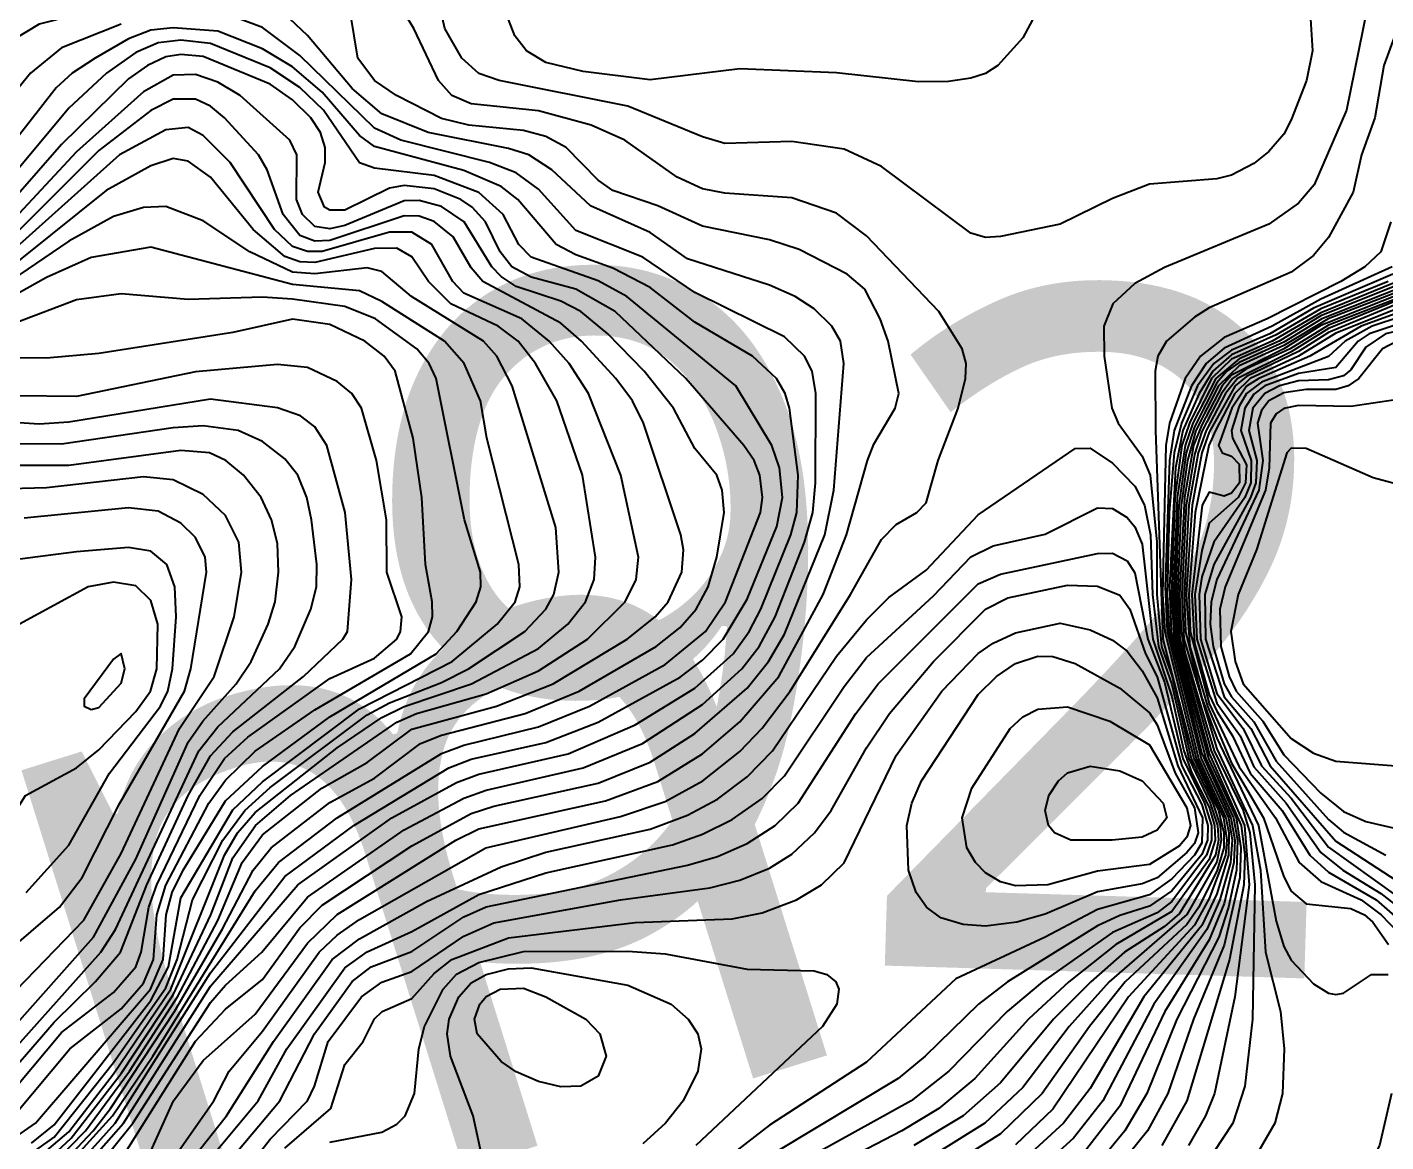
# Model space of a CAD drawing. Extents: x 474277 to 475042, y 254928 to 255625.
# Drawn here: x 474425.95 to 474439.93, y 255580.69 to 255592.16 of the extents above; entities that cross this region are included whole.
import ezdxf

# ---------------------------------------------------------------- set-up
doc = ezdxf.new("R2010")
doc.units = 0
doc.header["$MEASUREMENT"] = 0
doc.layers.add('BaseMapV2_DTM_export_MonNov09090547073261 — entities', color=1, linetype='CONTINUOUS')
doc.styles.get("Standard").update_dxf_attribs({"font": 'romans.shx'})

msp = doc.modelspace()

# ---------------------------------------------------------------- linework, layer by layer
at = {"layer": 'BaseMapV2_DTM_export_MonNov09090547073261 — entities', "color": 15, "linetype": 'Continuous', "true_color": 0xb7484b}
for points in [[(474439.816, 255592.765, 91.25), (474439.522, 255591.308, 91.25), (474439.189, 255590.541, 91.25), (474439.03, 255590.352, 91.25), (474438.724, 255590.136, 91.25), (474437.65, 255589.69, 91.25), (474437.344, 255589.525, 91.25), (474437.12, 255589.314, 91.25), (474437.026, 255589.084, 91.25), (474437.029, 255588.778, 91.25), (474437.107, 255588.241, 91.25), (474437.175, 255588.087, 91.25), (474437.42, 255587.749, 91.25), (474437.504, 255587.551, 91.25), (474437.572, 255586.861, 91.25), (474437.571, 255586.324, 91.25), (474437.62, 255585.787, 91.25), (474437.73, 255585.48, 91.25), (474437.926, 255584.637, 91.25), (474438.147, 255584.177, 91.25), (474438.222, 255583.947, 91.25), (474438.234, 255583.794, 91.25), (474438.187, 255583.572, 91.25), (474437.88, 255583.029, 91.25), (474437.08, 255582.337, 91.25), (474436.669, 255581.877, 91.25), (474436.193, 255581.249, 91.25), (474435.801, 255580.88, 91.25), (474435.273, 255580.551, 91.25)], [(474427.177, 255592.65, 90.75), (474427.232, 255592.535, 90.75), (474427.105, 255592.458, 90.75), (474426.072, 255592.193, 90.75), (474425.367, 255591.768, 90.75), (474425.188, 255591.615, 90.75), (474424.845, 255591.155, 90.75), (474424.539, 255590.814, 90.75), (474424.309, 255590.594, 90.75), (474424.079, 255590.441, 90.75), (474423.849, 255590.358, 90.75), (474423.312, 255590.237, 90.75), (474421.778, 255590.118, 90.75), (474420.398, 255590.176, 90.75), (474419.478, 255590.157, 90.75), (474419.018, 255590.249, 90.75), (474418.612, 255590.388, 90.75), (474418.175, 255590.724, 90.75), (474417.998, 255590.925, 90.75), (474417.868, 255591.137, 90.75), (474417.574, 255592.075, 90.75), (474417.636, 255592.343, 90.75)], [(474427.493, 255580.573, 91.25), (474427.87, 255581.11, 91.25), (474428.028, 255581.417, 91.25), (474428.372, 255581.829, 91.25), (474428.955, 255582.643, 91.25), (474429.139, 255582.818, 91.25), (474429.369, 255582.977, 91.25), (474430.668, 255583.717, 91.25), (474432.053, 255584.037, 91.25), (474432.513, 255584.194, 91.25), (474432.901, 255584.407, 91.25), (474433.28, 255584.709, 91.25), (474433.51, 255584.948, 91.25), (474433.8, 255585.327, 91.25), (474434.421, 255586.324, 91.25), (474434.737, 255586.889, 91.25), (474434.89, 255587.043, 91.25), (474435.102, 255587.167, 91.25), (474435.197, 255587.266, 91.25), (474435.322, 255587.704, 91.25), (474435.526, 255588.241, 91.25), (474435.602, 255588.548, 91.25), (474435.609, 255588.701, 91.25), (474435.568, 255588.854, 91.25), (474435.328, 255589.238, 91.25), (474434.583, 255590.015, 91.25), (474434.277, 255590.248, 91.25), (474433.816, 255590.406, 91.25), (474433.126, 255590.454, 91.25), (474432.896, 255590.499, 91.25), (474432.635, 255590.618, 91.25), (474432.097, 255591.001, 91.25), (474431.751, 255591.155, 91.25), (474431.209, 255591.303, 91.25), (474430.519, 255591.375, 91.25), (474430.32, 255591.461, 91.25), (474430.181, 255591.615, 91.25), (474429.926, 255592.151, 91.25), (474429.601, 255592.688, 91.25)], [(474439.149, 255592.305, 91.5), (474439.173, 255591.921, 91.5), (474439.112, 255591.615, 91.5), (474438.954, 255591.208, 91.5), (474438.877, 255591.063, 91.5), (474438.724, 255590.884, 91.5), (474438.57, 255590.761, 91.5), (474438.34, 255590.639, 91.5), (474438.187, 255590.603, 91.5), (474437.497, 255590.549, 91.5), (474437.114, 255590.4, 91.5), (474436.577, 255590.135, 91.5), (474435.963, 255590.009, 91.5), (474435.81, 255589.999, 91.5), (474435.657, 255590.044, 91.5), (474434.737, 255590.728, 91.5), (474434.353, 255590.908, 91.5), (474433.816, 255590.985, 91.5), (474433.126, 255590.966, 91.5), (474432.896, 255591.033, 91.5), (474432.13, 255591.351, 91.5), (474430.804, 255591.615, 91.5), (474430.596, 255591.686, 91.5), (474430.42, 255591.845, 91.5), (474430.245, 255592.151, 91.5), (474430.162, 255592.535, 91.5)], [(474426.857, 255580.42, 90.75), (474427.682, 255581.726, 90.75), (474427.989, 255582.054, 90.75), (474428.372, 255582.361, 90.75), (474428.756, 255582.893, 90.75), (474428.986, 255583.124, 90.75), (474429.906, 255583.737, 90.75), (474430.519, 255584.069, 90.75), (474430.749, 255584.145, 90.75), (474431.823, 255584.383, 90.75), (474432.36, 255584.597, 90.75), (474432.82, 255584.892, 90.75), (474433.356, 255585.358, 90.75), (474433.576, 255585.634, 90.75), (474433.74, 255585.914, 90.75), (474434.155, 255586.937, 90.75), (474434.247, 255587.397, 90.75), (474434.352, 255588.701, 90.75), (474434.316, 255588.931, 90.75), (474434.229, 255589.084, 90.75), (474434.046, 255589.263, 90.75), (474433.851, 255589.391, 90.75), (474433.586, 255589.509, 90.75), (474432.743, 255589.78, 90.75), (474432.36, 255590.051, 90.75), (474431.746, 255590.323, 90.75), (474431.346, 255590.694, 90.75), (474431.11, 255590.848, 90.75), (474430.903, 255590.914, 90.75), (474430.075, 255591.078, 90.75), (474429.599, 255591.272, 90.75), (474429.293, 255591.532, 90.75), (474428.833, 255592.079, 90.75), (474428.592, 255592.305, 90.75)], [(474427.006, 255580.113, 91), (474427.455, 255581.11, 91), (474427.759, 255581.527, 91), (474428.296, 255582.002, 91), (474428.833, 255582.735, 91), (474429.139, 255583.028, 91), (474430.359, 255583.794, 91), (474430.596, 255583.912, 91), (474431.9, 255584.201, 91), (474432.436, 255584.397, 91), (474432.896, 255584.683, 91), (474433.28, 255585.014, 91), (474433.681, 255585.48, 91), (474434.138, 255586.324, 91), (474434.379, 255586.937, 91), (474434.593, 255587.704, 91), (474434.66, 255587.87, 91), (474434.88, 255588.241, 91), (474434.918, 255588.394, 91), (474434.808, 255588.931, 91), (474434.726, 255589.161, 91), (474434.568, 255589.468, 91), (474434.385, 255589.621, 91), (474433.893, 255589.876, 91), (474433.586, 255589.976, 91), (474432.896, 255590.114, 91), (474432.436, 255590.325, 91), (474431.976, 255590.482, 91), (474431.823, 255590.588, 91), (474431.493, 255590.925, 91), (474431.286, 255591.039, 91), (474431.056, 255591.101, 91), (474430.494, 255591.155, 91), (474430.213, 255591.224, 91), (474429.748, 255591.461, 91), (474429.523, 255591.613, 91), (474429.352, 255591.845, 91), (474429.275, 255592.305, 91)], [(474436.367, 255592.381, 91.75), (474436.193, 255592.054, 91.75), (474435.937, 255591.768, 91.75), (474435.81, 255591.687, 91.75), (474435.657, 255591.637, 91.75), (474435.427, 255591.603, 91.75), (474435.12, 255591.602, 91.75), (474434.277, 255591.692, 91.75), (474433.28, 255591.735, 91.75), (474432.36, 255591.62, 91.75), (474431.67, 255591.707, 91.75), (474431.286, 255591.801, 91.75), (474431.085, 255591.921, 91.75), (474430.966, 255592.075, 91.75), (474430.877, 255592.305, 91.75)], [(474426.916, 255592.195, 90.5), (474426.302, 255591.951, 90.5), (474425.984, 255591.691, 90.5), (474425.172, 255590.694, 90.5)], [(474426.532, 255580.42, 90.25), (474426.941, 255580.88, 90.25), (474427.836, 255582.293, 90.25), (474428.734, 255583.334, 90.25), (474429.702, 255584.024, 90.25), (474430.366, 255584.389, 90.25), (474430.596, 255584.475, 90.25), (474431.516, 255584.685, 90.25), (474432.206, 255584.982, 90.25), (474432.82, 255585.359, 90.25), (474433.212, 255585.711, 90.25), (474433.379, 255585.941, 90.25), (474433.499, 255586.171, 90.25), (474433.805, 255586.937, 90.25), (474433.868, 255587.167, 90.25), (474433.881, 255587.551, 90.25), (474433.791, 255588.241, 90.25), (474433.749, 255588.394, 90.25), (474433.66, 255588.548, 90.25), (474433.412, 255588.778, 90.25), (474432.82, 255589.126, 90.25), (474432.36, 255589.485, 90.25), (474431.976, 255589.683, 90.25), (474431.593, 255589.821, 90.25), (474431.391, 255589.928, 90.25), (474430.999, 255590.388, 90.25), (474430.826, 255590.523, 90.25), (474430.443, 255590.689, 90.25), (474429.523, 255590.935, 90.25), (474429.369, 255591.048, 90.25), (474428.986, 255591.494, 90.25), (474428.679, 255591.754, 90.25), (474428.372, 255591.939, 90.25), (474427.912, 255592.121, 90.25), (474427.452, 255592.157, 90.25), (474427.222, 255592.133, 90.25), (474426.992, 255592.043, 90.25), (474426.648, 255591.845, 90.25), (474426.414, 255591.691, 90.25), (474426.249, 255591.538, 90.25), (474425.527, 255590.618, 90.25)], [(474426.606, 255580.343, 90.5), (474427.038, 255580.88, 90.5), (474427.836, 255582.124, 90.5), (474427.989, 255582.303, 90.5), (474428.364, 255582.643, 90.5), (474428.833, 255583.208, 90.5), (474429.829, 255583.901, 90.5), (474430.443, 255584.226, 90.5), (474430.673, 255584.31, 90.5), (474431.67, 255584.538, 90.5), (474432.28, 255584.79, 90.5), (474432.896, 255585.191, 90.5), (474433.303, 255585.557, 90.5), (474433.479, 255585.787, 90.5), (474433.645, 255586.094, 90.5), (474433.946, 255586.861, 90.5), (474434.031, 255587.167, 90.5), (474434.058, 255587.474, 90.5), (474434.064, 255588.394, 90.5), (474434.024, 255588.624, 90.5), (474433.948, 255588.778, 90.5), (474433.74, 255588.975, 90.5), (474432.82, 255589.433, 90.5), (474432.283, 255589.795, 90.5), (474431.593, 255590.072, 90.5), (474431.209, 255590.495, 90.5), (474430.979, 255590.665, 90.5), (474430.706, 255590.771, 90.5), (474429.794, 255591.001, 90.5), (474429.523, 255591.125, 90.5), (474428.756, 255591.871, 90.5), (474428.372, 255592.161, 90.5), (474428.142, 255592.246, 90.5)], [(474440.074, 255592.228, 91), (474439.905, 255591.768, 91), (474439.815, 255591.231, 91), (474439.678, 255590.848, 91), (474439.59, 255590.464, 91), (474439.337, 255589.997, 91), (474439.184, 255589.812, 91), (474438.954, 255589.642, 91), (474438.11, 255589.273, 91), (474437.957, 255589.178, 91), (474437.672, 255588.931, 91), (474437.58, 255588.778, 91), (474437.553, 255588.624, 91), (474437.559, 255588.011, 91), (474437.634, 255585.864, 91), (474437.952, 255584.637, 91), (474438.205, 255584.1, 91), (474438.26, 255583.87, 91), (474438.259, 255583.717, 91), (474438.192, 255583.487, 91), (474438.002, 255583.104, 91), (474437.88, 255582.927, 91), (474437.247, 255582.337, 91), (474436.877, 255581.877, 91), (474436.393, 255581.187, 91), (474435.963, 255580.77, 91), (474435.401, 255580.42, 91)], [(474426.233, 255580.19, 90), (474426.854, 255580.88, 90), (474427.836, 255582.43, 90), (474428.602, 255583.42, 90), (474429.31, 255583.947, 90), (474430.289, 255584.538, 90), (474430.519, 255584.628, 90), (474431.286, 255584.801, 90), (474431.823, 255585.009, 90), (474432.666, 255585.474, 90), (474432.896, 255585.648, 90), (474433.111, 255585.864, 90), (474433.356, 255586.277, 90), (474433.663, 255587.023, 90), (474433.721, 255587.321, 90), (474433.688, 255587.627, 90), (474433.609, 255587.857, 90), (474433.239, 255588.471, 90), (474432.119, 255589.391, 90), (474431.823, 255589.551, 90), (474431.133, 255589.795, 90), (474431.007, 255589.928, 90), (474430.845, 255590.234, 90), (474430.596, 255590.462, 90), (474430.136, 255590.636, 90), (474429.523, 255590.712, 90), (474429.369, 255590.768, 90), (474428.998, 255591.308, 90), (474428.756, 255591.543, 90), (474428.449, 255591.744, 90), (474427.836, 255591.996, 90), (474427.529, 255592.029, 90), (474427.299, 255592.002, 90), (474427.069, 255591.902, 90), (474426.766, 255591.691, 90), (474426.379, 255591.331, 90), (474425.337, 255590.081, 90)], [(474426.064, 255580.113, 89.75), (474426.829, 255580.957, 89.75), (474427.242, 255581.57, 89.75), (474428.296, 255583.274, 89.75), (474428.536, 255583.564, 89.75), (474429.139, 255584.024, 89.75), (474430.213, 255584.688, 89.75), (474430.443, 255584.773, 89.75), (474431.209, 255584.962, 89.75), (474431.735, 255585.174, 89.75), (474432.513, 255585.602, 89.75), (474432.928, 255585.941, 89.75), (474433.135, 255586.247, 89.75), (474433.495, 255587.167, 89.75), (474433.516, 255587.321, 89.75), (474433.488, 255587.551, 89.75), (474433.429, 255587.704, 89.75), (474433.321, 255587.857, 89.75), (474432.725, 255588.548, 89.75), (474431.998, 255589.238, 89.75), (474431.593, 255589.468, 89.75), (474431.133, 255589.589, 89.75), (474430.935, 255589.698, 89.75), (474430.816, 255589.851, 89.75), (474430.665, 255590.158, 89.75), (474430.526, 255590.311, 89.75), (474430.411, 255590.388, 89.75), (474430.136, 255590.498, 89.75), (474429.829, 255590.535, 89.75), (474429.676, 255590.507, 89.75), (474429.216, 255590.279, 89.75), (474429.063, 255590.28, 89.75), (474429.009, 255590.311, 89.75), (474428.945, 255590.464, 89.75), (474429.017, 255590.771, 89.75), (474429.017, 255590.925, 89.75), (474428.968, 255591.078, 89.75), (474428.868, 255591.231, 89.75), (474428.679, 255591.416, 89.75), (474428.449, 255591.576, 89.75), (474427.759, 255591.86, 89.75), (474427.529, 255591.883, 89.75), (474427.376, 255591.857, 89.75), (474427.187, 255591.768, 89.75), (474426.992, 255591.63, 89.75), (474426.302, 255590.956, 89.75), (474425.4, 255589.928, 89.75)], [(474425.765, 255579.883, 89.5), (474426.627, 255580.803, 89.5), (474426.808, 255581.033, 89.5), (474427.465, 255582.03, 89.5), (474427.955, 255582.874, 89.5), (474428.273, 255583.487, 89.5), (474428.461, 255583.717, 89.5), (474429.063, 255584.182, 89.5), (474429.523, 255584.433, 89.5), (474429.996, 255584.79, 89.5), (474430.213, 255584.877, 89.5), (474431.073, 255585.097, 89.5), (474431.629, 255585.327, 89.5), (474432.421, 255585.787, 89.5), (474432.666, 255585.983, 89.5), (474432.832, 255586.171, 89.5), (474432.957, 255586.401, 89.5), (474433.044, 255586.707, 89.5), (474433.119, 255587.167, 89.5), (474433.1, 255587.397, 89.5), (474433.046, 255587.551, 89.5), (474432.82, 255587.828, 89.5), (474432.6, 255588.241, 89.5), (474432.296, 255588.624, 89.5), (474431.923, 255589.008, 89.5), (474431.644, 255589.238, 89.5), (474431.439, 255589.343, 89.5), (474430.979, 255589.495, 89.5), (474430.826, 255589.597, 89.5), (474430.73, 255589.698, 89.5), (474430.444, 255590.158, 89.5), (474430.213, 255590.316, 89.5), (474429.983, 255590.38, 89.5), (474429.829, 255590.377, 89.5), (474429.216, 255590.122, 89.5), (474429.063, 255590.087, 89.5), (474428.909, 255590.113, 89.5), (474428.781, 255590.234, 89.5), (474428.719, 255590.388, 89.5), (474428.723, 255590.848, 89.5), (474428.653, 255591.001, 89.5), (474428.141, 255591.461, 89.5), (474427.912, 255591.598, 89.5), (474427.682, 255591.676, 89.5), (474427.452, 255591.671, 89.5), (474427.146, 255591.498, 89.5), (474426.456, 255590.881, 89.5), (474425.497, 255589.851, 89.5)], [(474425.422, 255579.653, 89.25), (474426.549, 255580.803, 89.25), (474427.003, 255581.417, 89.25), (474427.497, 255582.183, 89.25), (474427.912, 255582.969, 89.25), (474428.162, 255583.564, 89.25), (474428.372, 255583.849, 89.25), (474428.98, 255584.33, 89.25), (474429.446, 255584.593, 89.25), (474429.906, 255584.938, 89.25), (474430.778, 255585.174, 89.25), (474431.362, 255585.404, 89.25), (474432.123, 255585.864, 89.25), (474432.409, 255586.094, 89.25), (474432.544, 255586.247, 89.25), (474432.683, 255586.554, 89.25), (474432.701, 255586.784, 89.25), (474432.676, 255586.937, 89.25), (474432.29, 255588.087, 89.25), (474432.176, 255588.318, 89.25), (474432.006, 255588.548, 89.25), (474431.652, 255588.931, 89.25), (474431.439, 255589.117, 89.25), (474430.639, 255589.544, 89.25), (474430.519, 255589.687, 89.25), (474430.333, 255590.004, 89.25), (474430.136, 255590.164, 89.25), (474429.983, 255590.218, 89.25), (474429.829, 255590.223, 89.25), (474429.063, 255589.968, 89.25), (474428.909, 255589.961, 89.25), (474428.756, 255590.019, 89.25), (474428.582, 255590.234, 89.25), (474428.419, 255590.694, 89.25), (474428.328, 255590.848, 89.25), (474427.98, 255591.231, 89.25), (474427.836, 255591.349, 89.25), (474427.682, 255591.424, 89.25), (474427.452, 255591.422, 89.25), (474427.222, 255591.305, 89.25), (474426.686, 255590.893, 89.25), (474425.535, 255589.745, 89.25)], [(474425.382, 255579.78, 89), (474426.401, 255580.727, 89), (474426.916, 255581.393, 89), (474427.452, 255582.204, 89), (474427.839, 255583.027, 89), (474428.066, 255583.613, 89), (474428.299, 255583.947, 89), (474428.658, 255584.254, 89), (474429.753, 255585.011, 89), (474429.954, 255585.097, 89), (474430.673, 255585.302, 89), (474431.209, 255585.539, 89), (474431.715, 255585.864, 89), (474432.103, 255586.247, 89), (474432.216, 255586.477, 89), (474432.24, 255586.707, 89), (474432.057, 255587.551, 89), (474431.726, 255588.394, 89), (474431.524, 255588.701, 89), (474431.321, 255588.931, 89), (474431.037, 255589.161, 89), (474430.443, 255589.424, 89), (474430.329, 255589.544, 89), (474430.112, 255589.928, 89), (474429.906, 255590.054, 89), (474429.676, 255590.053, 89), (474428.986, 255589.854, 89), (474428.833, 255589.853, 89), (474428.679, 255589.906, 89), (474428.493, 255590.081, 89), (474428.039, 255590.771, 89), (474427.759, 255591.047, 89), (474427.606, 255591.13, 89), (474427.376, 255591.107, 89), (474426.9, 255590.848, 89), (474425.535, 255589.628, 89)], [(474425.382, 255579.948, 88.75), (474426.379, 255580.793, 88.75), (474426.839, 255581.391, 88.75), (474427.426, 255582.26, 88.75), (474427.979, 255583.64, 88.75), (474428.113, 255583.87, 88.75), (474428.296, 255584.081, 88.75), (474429.139, 255584.745, 88.75), (474429.599, 255585.059, 88.75), (474429.829, 255585.169, 88.75), (474430.522, 255585.404, 88.75), (474431.209, 255585.769, 88.75), (474431.512, 255586.017, 88.75), (474431.692, 255586.247, 88.75), (474431.783, 255586.477, 88.75), (474431.798, 255586.707, 88.75), (474431.664, 255587.551, 88.75), (474431.399, 255588.318, 88.75), (474431.18, 255588.701, 88.75), (474431.001, 255588.931, 88.75), (474430.796, 255589.084, 88.75), (474430.307, 255589.314, 88.75), (474430.08, 255589.544, 88.75), (474429.906, 255589.799, 88.75), (474429.753, 255589.889, 88.75), (474429.523, 255589.885, 88.75), (474428.909, 255589.742, 88.75), (474428.756, 255589.749, 88.75), (474428.602, 255589.804, 88.75), (474428.273, 255590.081, 88.75), (474427.836, 255590.619, 88.75), (474427.606, 255590.784, 88.75), (474427.452, 255590.81, 88.75), (474427.222, 255590.735, 88.75), (474426.762, 255590.481, 88.75), (474425.612, 255589.562, 88.75)], [(474425.535, 255580.246, 88.5), (474426.226, 255580.736, 88.5), (474426.839, 255581.506, 88.5), (474427.376, 255582.276, 88.5), (474427.493, 255582.567, 88.5), (474427.649, 255583.18, 88.5), (474427.963, 255583.794, 88.5), (474428.189, 255584.1, 88.5), (474428.449, 255584.336, 88.5), (474429.446, 255585.084, 88.5), (474429.676, 255585.21, 88.5), (474430.213, 255585.417, 88.5), (474430.489, 255585.557, 88.5), (474431.07, 255585.941, 88.5), (474431.287, 255586.171, 88.5), (474431.368, 255586.324, 88.5), (474431.418, 255586.554, 88.5), (474431.389, 255587.014, 88.5), (474430.938, 255588.471, 88.5), (474430.781, 255588.778, 88.5), (474430.645, 255588.931, 88.5), (474429.904, 255589.391, 88.5), (474429.599, 255589.648, 88.5), (474429.446, 255589.687, 88.5), (474428.909, 255589.624, 88.5), (474428.679, 255589.643, 88.5), (474428.24, 255589.851, 88.5), (474427.759, 255590.171, 88.5), (474427.376, 255590.318, 88.5), (474427.146, 255590.308, 88.5), (474426.839, 255590.213, 88.5), (474426.379, 255589.962, 88.5), (474425.612, 255589.442, 88.5)], [(474439.977, 255590.158, 90.75), (474439.875, 255589.851, 90.75), (474439.711, 255589.698, 90.75), (474439.464, 255589.544, 90.75), (474438.707, 255589.161, 90.75), (474438.264, 255588.97, 90.75), (474438.021, 255588.778, 90.75), (474437.861, 255588.548, 90.75), (474437.703, 255588.087, 90.75), (474437.664, 255587.857, 90.75), (474437.629, 255586.324, 90.75), (474437.653, 255585.941, 90.75), (474437.977, 255584.637, 90.75), (474438.256, 255584.024, 90.75), (474438.291, 255583.794, 90.75), (474438.278, 255583.64, 90.75), (474438.11, 255583.194, 90.75), (474437.957, 255582.918, 90.75), (474437.281, 255582.183, 90.75), (474436.5, 255581.026, 90.75), (474436.117, 255580.66, 90.75)], [(474425.995, 255580.674, 88.25), (474426.226, 255580.863, 88.25), (474427.222, 255582.144, 88.25), (474427.403, 255582.49, 88.25), (474427.529, 255583.201, 88.25), (474428.066, 255584.107, 88.25), (474428.372, 255584.396, 88.25), (474429.369, 255585.145, 88.25), (474430.322, 255585.634, 88.25), (474430.785, 255586.017, 88.25), (474430.971, 255586.247, 88.25), (474431.019, 255586.401, 88.25), (474431.008, 255586.631, 88.25), (474430.68, 255587.934, 88.25), (474430.615, 255588.318, 88.25), (474430.445, 255588.701, 88.25), (474430.242, 255588.931, 88.25), (474429.599, 255589.34, 88.25), (474429.369, 255589.448, 88.25), (474428.679, 255589.514, 88.25), (474427.222, 255589.898, 88.25), (474426.609, 255589.792, 88.25), (474426.149, 255589.585, 88.25), (474425.689, 255589.328, 88.25)], [(474439.991, 255589.698, 90.5), (474439.26, 255589.365, 90.5), (474438.758, 255589.084, 90.5), (474438.264, 255588.859, 90.5), (474438.077, 255588.701, 90.5), (474437.927, 255588.471, 90.5), (474437.749, 255588.011, 90.5), (474437.702, 255587.704, 90.5), (474437.657, 255586.401, 90.5), (474437.676, 255585.941, 90.5), (474438.001, 255584.637, 90.5), (474438.282, 255584.024, 90.5), (474438.313, 255583.87, 90.5), (474438.309, 255583.64, 90.5), (474438.187, 255583.243, 90.5), (474438.034, 255582.916, 90.5), (474437.438, 255582.183, 90.5), (474436.884, 255581.238, 90.5), (474436.611, 255580.88, 90.5), (474436.194, 255580.497, 90.5)], [(474439.999, 255589.621, 90.25), (474439.184, 255589.271, 90.25), (474438.733, 255589.008, 90.25), (474438.34, 255588.839, 90.25), (474438.156, 255588.701, 90.25), (474437.991, 255588.471, 90.25), (474437.826, 255588.087, 90.25), (474437.75, 255587.781, 90.25), (474437.699, 255587.167, 90.25), (474437.678, 255586.324, 90.25), (474437.698, 255585.941, 90.25), (474438.026, 255584.637, 90.25), (474438.307, 255584.024, 90.25), (474438.345, 255583.794, 90.25), (474438.33, 255583.564, 90.25), (474438.219, 255583.18, 90.25), (474438.085, 255582.874, 90.25), (474437.542, 255582.107, 90.25), (474437.015, 255581.11, 90.25), (474436.714, 255580.727, 90.25), (474436.347, 255580.394, 90.25)], [(474439.95, 255589.544, 90), (474439.26, 255589.264, 90), (474438.8, 255588.995, 90), (474438.34, 255588.789, 90), (474438.146, 255588.624, 90), (474438.005, 255588.394, 90), (474437.838, 255588.011, 90), (474437.763, 255587.627, 90), (474437.702, 255586.401, 90), (474437.72, 255585.941, 90), (474438.034, 255584.688, 90), (474438.332, 255584.024, 90), (474438.373, 255583.794, 90), (474438.365, 255583.564, 90), (474438.264, 255583.144, 90), (474438.11, 255582.768, 90), (474437.654, 255582.03, 90), (474437.19, 255581.057, 90), (474436.817, 255580.573, 90)], [(474440.046, 255589.544, 89.75), (474439.26, 255589.224, 89.75), (474438.756, 255588.931, 89.75), (474438.34, 255588.745, 89.75), (474438.135, 255588.548, 89.75), (474437.906, 255588.087, 89.75), (474437.83, 255587.857, 89.75), (474437.758, 255587.321, 89.75), (474437.723, 255586.324, 89.75), (474437.748, 255585.864, 89.75), (474438.076, 255584.637, 89.75), (474438.359, 255584.024, 89.75), (474438.401, 255583.794, 89.75), (474438.392, 255583.487, 89.75), (474438.31, 255583.104, 89.75), (474438.208, 255582.797, 89.75), (474437.778, 255581.953, 89.75), (474437.469, 255581.187, 89.75), (474437.242, 255580.803, 89.75), (474436.96, 255580.459, 89.75)], [(474440.104, 255589.533, 89.5), (474439.26, 255589.191, 89.5), (474438.829, 255588.931, 89.5), (474438.417, 255588.749, 89.5), (474438.178, 255588.548, 89.5), (474437.941, 255588.087, 89.5), (474437.861, 255587.857, 89.5), (474437.782, 255587.321, 89.5), (474437.744, 255586.324, 89.5), (474437.768, 255585.864, 89.5), (474438.101, 255584.637, 89.5), (474438.387, 255584.024, 89.5), (474438.437, 255583.717, 89.5), (474438.425, 255583.41, 89.5), (474438.264, 255582.715, 89.5), (474437.947, 255581.953, 89.5), (474437.684, 255581.187, 89.5), (474437.475, 255580.803, 89.5), (474437.106, 255580.343, 89.5)], [(474440.564, 255589.564, 88.25), (474439.337, 255589.061, 88.25), (474438.954, 255588.822, 88.25), (474438.401, 255588.548, 88.25), (474438.277, 255588.394, 88.25), (474438.078, 255588.011, 88.25), (474437.997, 255587.781, 88.25), (474437.902, 255587.244, 88.25), (474437.851, 255586.324, 88.25), (474437.865, 255585.941, 88.25), (474438.034, 255585.26, 88.25), (474438.187, 255584.844, 88.25), (474438.616, 255583.947, 88.25), (474438.8, 255582.962, 88.25), (474438.877, 255582.7, 88.25), (474438.954, 255582.56, 88.25), (474439.184, 255582.316, 88.25), (474439.337, 255582.218, 88.25), (474439.414, 255582.205, 88.25), (474439.49, 255582.221, 88.25), (474439.78, 255582.413, 88.25), (474439.951, 255582.413, 88.25)], [(474425.842, 255580.747, 88), (474426.034, 255580.88, 88), (474427.217, 255582.26, 88), (474427.348, 255582.567, 88), (474427.38, 255583.027, 88), (474427.443, 255583.257, 88), (474427.554, 255583.487, 88), (474427.989, 255584.198, 88), (474428.372, 255584.552, 88), (474429.063, 255585.065, 88), (474430.156, 255585.711, 88), (474430.37, 255585.941, 88), (474430.57, 255586.247, 88), (474430.617, 255586.401, 88), (474430.613, 255586.554, 88), (474430.449, 255587.091, 88), (474430.156, 255588.548, 88), (474430.084, 255588.701, 88), (474429.957, 255588.854, 88), (474429.532, 255589.161, 88), (474429.216, 255589.287, 88), (474428.679, 255589.365, 88), (474428.372, 255589.384, 88), (474427.606, 255589.36, 88), (474426.916, 255589.417, 88), (474426.456, 255589.355, 88), (474425.842, 255589.125, 88)], [(474440.04, 255589.468, 89.25), (474439.269, 255589.161, 89.25), (474438.877, 255588.921, 89.25), (474438.417, 255588.713, 89.25), (474438.292, 255588.624, 89.25), (474438.187, 255588.501, 89.25), (474437.957, 255588.048, 89.25), (474437.874, 255587.781, 89.25), (474437.799, 255587.244, 89.25), (474437.764, 255586.324, 89.25), (474437.788, 255585.864, 89.25), (474438.11, 255584.687, 89.25), (474438.438, 255583.947, 89.25), (474438.475, 255583.64, 89.25), (474438.466, 255583.334, 89.25), (474438.318, 255582.567, 89.25), (474437.88, 255581.11, 89.25), (474437.621, 255580.65, 89.25)], [(474440.104, 255589.461, 89), (474439.335, 255589.161, 89), (474438.877, 255588.887, 89), (474438.417, 255588.676, 89), (474438.205, 255588.471, 89), (474437.972, 255588.011, 89), (474437.887, 255587.704, 89), (474437.823, 255587.244, 89), (474437.785, 255586.324, 89), (474437.808, 255585.864, 89), (474438.131, 255584.714, 89), (474438.472, 255583.947, 89), (474438.52, 255583.334, 89), (474438.372, 255582.183, 89), (474438.163, 255581.187, 89), (474438.073, 255580.957, 89), (474437.897, 255580.65, 89)], [(474440.104, 255589.428, 88.75), (474439.26, 255589.092, 88.75), (474438.879, 255588.854, 88.75), (474438.34, 255588.582, 88.75), (474438.244, 255588.471, 88.75), (474438.034, 255588.071, 88.75), (474437.949, 255587.857, 88.75), (474437.855, 255587.321, 88.75), (474437.805, 255586.324, 88.75), (474437.822, 255585.941, 88.75), (474437.864, 255585.711, 88.75), (474438.162, 255584.714, 88.75), (474438.458, 255584.1, 88.75), (474438.528, 255583.87, 88.75), (474438.58, 255583.334, 88.75), (474438.555, 255581.953, 88.75), (474438.478, 255581.263, 88.75), (474438.354, 255580.88, 88.75), (474438.049, 255580.42, 88.75)], [(474440.104, 255589.394, 88.5), (474439.337, 255589.097, 88.5), (474438.943, 255588.854, 88.5), (474438.494, 255588.646, 88.5), (474438.349, 255588.548, 88.5), (474438.237, 255588.394, 88.5), (474438.034, 255588, 88.5), (474437.957, 255587.764, 88.5), (474437.872, 255587.244, 88.5), (474437.828, 255586.324, 88.5), (474437.85, 255585.864, 88.5), (474438.187, 255584.735, 88.5), (474438.555, 255583.947, 88.5), (474438.636, 255583.487, 88.5), (474438.689, 255582.643, 88.5), (474438.842, 255582.03, 88.5), (474438.882, 255581.647, 88.5), (474438.865, 255581.187, 88.5), (474438.784, 255580.88, 88.5), (474438.606, 255580.573, 88.5)], [(474440.487, 255589.496, 88), (474439.337, 255589.022, 88), (474439.03, 255588.824, 88), (474438.494, 255588.568, 88), (474438.377, 255588.471, 88), (474438.11, 255587.993, 88), (474438.034, 255587.781, 88), (474437.934, 255587.244, 88), (474437.873, 255586.324, 88), (474437.911, 255585.787, 88), (474438.093, 255585.174, 88), (474438.34, 255584.586, 88), (474438.67, 255584.024, 88), (474438.877, 255583.418, 88), (474438.954, 255583.269, 88), (474439.107, 255583.138, 88), (474439.567, 255583.092, 88), (474439.708, 255583.027, 88), (474439.792, 255582.95, 88), (474439.956, 255582.72, 88)], [(474440.487, 255589.443, 87.75), (474439.414, 255589.015, 87.75), (474439.03, 255588.778, 87.75), (474438.533, 255588.548, 87.75), (474438.372, 255588.394, 87.75), (474438.174, 255588.011, 87.75), (474438.107, 255587.857, 87.75), (474437.964, 255587.167, 87.75), (474437.901, 255586.324, 87.75), (474437.915, 255585.941, 87.75), (474438.11, 255585.202, 87.75), (474438.417, 255584.551, 87.75), (474438.792, 255584.024, 87.75), (474439.034, 255583.564, 87.75), (474439.26, 255583.368, 87.75), (474439.672, 255583.18, 87.75), (474439.88, 255583.027, 87.75), (474440.394, 255582.49, 87.75)], [(474440.487, 255589.381, 87.5), (474439.672, 255589.084, 87.5), (474439.146, 255588.778, 87.5), (474438.62, 255588.548, 87.5), (474438.494, 255588.467, 87.5), (474438.344, 255588.241, 87.5), (474438.205, 255587.857, 87.5), (474438.242, 255587.781, 87.5), (474438.34, 255587.748, 87.5), (474438.417, 255587.664, 87.5), (474438.421, 255587.474, 87.5), (474438.34, 255587.365, 87.5), (474438.264, 255587.337, 87.5), (474438.11, 255587.377, 87.5), (474438.039, 255587.244, 87.5), (474437.931, 255586.324, 87.5), (474437.957, 255585.818, 87.5), (474438.11, 255585.29, 87.5), (474438.187, 255585.121, 87.5), (474438.349, 255584.867, 87.5), (474438.53, 255584.484, 87.5), (474438.862, 255584.1, 87.5), (474439.146, 255583.64, 87.5), (474439.337, 255583.466, 87.5), (474439.829, 255583.18, 87.5), (474440.351, 255582.72, 87.5)], [(474440.411, 255589.292, 87.25), (474439.785, 255589.084, 87.25), (474439.508, 255588.931, 87.25), (474439.337, 255588.773, 87.25), (474438.647, 255588.509, 87.25), (474438.495, 255588.394, 87.25), (474438.417, 255588.261, 87.25), (474438.341, 255588.011, 87.25), (474438.348, 255587.934, 87.25), (474438.494, 255587.657, 87.25), (474438.485, 255587.474, 87.25), (474438.409, 255587.321, 87.25), (474438.11, 255587.059, 87.25), (474438.034, 255586.777, 87.25), (474437.963, 255586.324, 87.25), (474437.984, 255585.864, 87.25), (474438.187, 255585.206, 87.25), (474438.429, 255584.867, 87.25), (474438.57, 255584.549, 87.25), (474438.903, 255584.177, 87.25), (474439.26, 255583.667, 87.25), (474439.483, 255583.487, 87.25), (474439.874, 255583.245, 87.25), (474440.45, 255582.797, 87.25)], [(474425.811, 255580.957, 87.75), (474426.389, 255581.647, 87.75), (474426.916, 255582.057, 87.75), (474427.146, 255582.321, 87.75), (474427.251, 255582.567, 87.75), (474427.284, 255583.027, 87.75), (474427.376, 255583.331, 87.75), (474427.817, 255584.177, 87.75), (474427.989, 255584.413, 87.75), (474428.296, 255584.712, 87.75), (474428.909, 255585.137, 87.75), (474429.893, 255585.711, 87.75), (474430.079, 255585.941, 87.75), (474430.119, 255586.094, 87.75), (474430.116, 255586.247, 87.75), (474430.049, 255586.631, 87.75), (474430.009, 255587.321, 87.75), (474429.922, 255587.934, 87.75), (474429.737, 255588.624, 87.75), (474429.624, 255588.778, 87.75), (474429.424, 255588.931, 87.75), (474429.063, 255589.103, 87.75), (474428.679, 255589.156, 87.75), (474428.066, 255589.021, 87.75), (474426.686, 255588.803, 87.75), (474426.149, 255588.757, 87.75), (474425.689, 255588.759, 87.75)], [(474440.334, 255589.198, 87), (474439.755, 255589.008, 87), (474439.641, 255588.931, 87), (474439.414, 255588.661, 87), (474439.03, 255588.598, 87), (474438.683, 255588.471, 87), (474438.57, 255588.387, 87), (474438.478, 255588.241, 87), (474438.435, 255588.011, 87), (474438.543, 255587.704, 87), (474438.537, 255587.474, 87), (474438.476, 255587.321, 87), (474438.158, 255586.861, 87), (474438.034, 255586.506, 87), (474438.008, 255586.324, 87), (474438.021, 255585.864, 87), (474438.187, 255585.304, 87), (474438.461, 255584.944, 87), (474438.647, 255584.559, 87), (474438.954, 255584.227, 87), (474439.337, 255583.722, 87), (474440.257, 255583.063, 87)], [(474440.411, 255589.12, 86.75), (474439.925, 255589.008, 86.75), (474439.721, 255588.869, 86.75), (474439.567, 255588.637, 86.75), (474439.49, 255588.575, 86.75), (474439.337, 255588.533, 86.75), (474439.03, 255588.523, 86.75), (474438.832, 255588.471, 86.75), (474438.683, 255588.394, 86.75), (474438.558, 255588.241, 86.75), (474438.519, 255588.011, 86.75), (474438.601, 255587.704, 86.75), (474438.588, 255587.474, 86.75), (474438.535, 255587.321, 86.75), (474438.158, 255586.631, 86.75), (474438.064, 255586.324, 86.75), (474438.071, 255585.864, 86.75), (474438.264, 255585.27, 86.75), (474438.539, 255584.944, 86.75), (474438.736, 255584.56, 86.75), (474439.414, 255583.785, 86.75), (474440.257, 255583.234, 86.75)], [(474440.043, 255588.931, 86.5), (474439.894, 255588.854, 86.5), (474439.65, 255588.548, 86.5), (474439.538, 255588.471, 86.5), (474439.414, 255588.432, 86.5), (474439.107, 255588.434, 86.5), (474438.877, 255588.399, 86.5), (474438.724, 255588.318, 86.5), (474438.647, 255588.217, 86.5), (474438.608, 255588.087, 86.5), (474438.66, 255587.704, 86.5), (474438.621, 255587.397, 86.5), (474438.187, 255586.477, 86.5), (474438.129, 255586.247, 86.5), (474438.119, 255586.017, 86.5), (474438.149, 255585.787, 86.5), (474438.263, 255585.404, 86.5), (474438.34, 255585.269, 86.5), (474438.57, 255585.014, 86.5), (474438.8, 255584.608, 86.5), (474439.337, 255584.009, 86.5), (474439.49, 255583.877, 86.5), (474439.927, 255583.64, 86.5)], [(474425.689, 255581.082, 87.5), (474426.302, 255581.816, 87.5), (474426.839, 255582.227, 87.5), (474427.069, 255582.49, 87.5), (474427.124, 255582.643, 87.5), (474427.201, 255583.104, 87.5), (474427.282, 255583.334, 87.5), (474427.727, 255584.254, 87.5), (474427.981, 255584.637, 87.5), (474428.219, 255584.854, 87.5), (474429.063, 255585.459, 87.5), (474429.523, 255585.667, 87.5), (474429.753, 255585.864, 87.5), (474429.792, 255585.941, 87.5), (474429.803, 255586.094, 87.5), (474429.651, 255586.554, 87.5), (474429.648, 255587.091, 87.5), (474429.544, 255587.704, 87.5), (474429.389, 255588.241, 87.5), (474429.289, 255588.394, 87.5), (474429.139, 255588.517, 87.5), (474428.833, 255588.661, 87.5), (474428.526, 255588.69, 87.5), (474427.682, 255588.615, 87.5), (474426.456, 255588.361, 87.5), (474425.842, 255588.368, 87.5)], [(474425.591, 255581.187, 87.25), (474426.226, 255581.92, 87.25), (474426.65, 255582.337, 87.25), (474426.911, 255582.643, 87.25), (474427.181, 255583.334, 87.25), (474427.606, 255584.254, 87.25), (474427.836, 255584.663, 87.25), (474428.066, 255584.911, 87.25), (474428.793, 255585.48, 87.25), (474429.198, 255585.864, 87.25), (474429.246, 255585.941, 87.25), (474429.286, 255586.477, 87.25), (474429.222, 255587.167, 87.25), (474429.034, 255587.857, 87.25), (474428.909, 255588.051, 87.25), (474428.762, 255588.164, 87.25), (474428.526, 255588.244, 87.25), (474427.836, 255588.333, 87.25), (474426.379, 255588.098, 87.25), (474426.072, 255588.078, 87.25), (474425.765, 255588.099, 87.25)], [(474440.027, 255588.329, 86.25), (474439.567, 255588.257, 86.25), (474439.03, 255588.27, 86.25), (474438.877, 255588.238, 86.25), (474438.8, 255588.184, 86.25), (474438.739, 255588.087, 86.25), (474438.728, 255587.627, 86.25), (474438.688, 255587.397, 86.25), (474438.273, 255586.401, 86.25), (474438.219, 255586.171, 86.25), (474438.231, 255585.787, 86.25), (474438.314, 255585.48, 86.25), (474438.389, 255585.327, 86.25), (474438.66, 255585.02, 86.25), (474438.877, 255584.674, 86.25), (474439.26, 255584.28, 86.25), (474439.49, 255584.091, 86.25), (474439.721, 255583.987, 86.25), (474440.104, 255583.899, 86.25)], [(474425.535, 255581.332, 87), (474426.706, 255582.643, 87), (474426.857, 255582.874, 87), (474427.715, 255584.714, 87), (474427.912, 255584.962, 87), (474428.544, 255585.557, 87), (474428.702, 255585.787, 87), (474428.867, 255586.171, 87), (474428.925, 255586.401, 87), (474428.931, 255586.631, 87), (474428.876, 255587.091, 87), (474428.828, 255587.321, 87), (474428.733, 255587.551, 87), (474428.602, 255587.72, 87), (474428.372, 255587.9, 87), (474428.119, 255588.011, 87), (474427.759, 255588.058, 87), (474427.452, 255588.039, 87), (474426.302, 255587.87, 87), (474425.689, 255587.876, 87)], [(474427.529, 255580.362, 91.5), (474428, 255580.957, 91.5), (474428.485, 255581.723, 91.5), (474429.088, 255582.567, 91.5), (474429.369, 255582.78, 91.5), (474430.059, 255583.165, 91.5), (474430.826, 255583.52, 91.5), (474431.286, 255583.67, 91.5), (474432.36, 255583.909, 91.5), (474432.743, 255584.051, 91.5), (474433.05, 255584.217, 91.5), (474433.356, 255584.445, 91.5), (474433.617, 255584.714, 91.5), (474434.277, 255585.688, 91.5), (474434.583, 255586.063, 91.5), (474434.813, 255586.294, 91.5), (474435.197, 255586.575, 91.5), (474435.733, 255587.143, 91.5), (474436.73, 255587.825, 91.5), (474436.884, 255587.83, 91.5), (474437.114, 255587.674, 91.5), (474437.344, 255587.439, 91.5), (474437.446, 255587.244, 91.5), (474437.505, 255586.937, 91.5), (474437.528, 255586.324, 91.5), (474437.589, 255585.787, 91.5), (474437.727, 255585.397, 91.5), (474437.899, 255584.637, 91.5), (474438.121, 255584.177, 91.5), (474438.195, 255583.947, 91.5), (474438.204, 255583.794, 91.5), (474438.173, 255583.64, 91.5), (474437.804, 255583.039, 91.5), (474437.65, 255582.906, 91.5), (474437.24, 255582.643, 91.5), (474436.891, 255582.337, 91.5), (474436.508, 255581.953, 91.5), (474435.963, 255581.295, 91.5), (474435.58, 255580.958, 91.5), (474435.072, 255580.65, 91.5)], [(474440.027, 255587.463, 86), (474439.797, 255587.525, 86), (474439.107, 255587.825, 86), (474438.954, 255587.83, 86), (474438.909, 255587.781, 86), (474438.595, 255586.784, 86), (474438.407, 255586.324, 86), (474438.333, 255585.941, 86), (474438.376, 255585.634, 86), (474438.459, 255585.404, 86), (474438.954, 255584.842, 86), (474439.184, 255584.69, 86), (474439.414, 255584.609, 86), (474440.334, 255584.536, 86)], [(474425.765, 255581.818, 86.75), (474426.632, 255582.797, 86.75), (474427.069, 255583.598, 86.75), (474427.606, 255584.802, 86.75), (474427.756, 255585.02, 86.75), (474428.099, 255585.404, 86.75), (474428.253, 255585.634, 86.75), (474428.43, 255586.017, 86.75), (474428.501, 255586.247, 86.75), (474428.535, 255586.554, 86.75), (474428.526, 255586.847, 86.75), (474428.462, 255587.091, 86.75), (474428.356, 255587.321, 86.75), (474428.175, 255587.551, 86.75), (474427.995, 255587.704, 86.75), (474427.824, 255587.781, 86.75), (474427.529, 255587.806, 86.75), (474426.379, 255587.653, 86.75), (474425.459, 255587.652, 86.75)], [(474425.535, 255581.941, 86.5), (474426.532, 255582.972, 86.5), (474426.916, 255583.656, 86.5), (474427.516, 255584.944, 86.5), (474427.874, 255585.48, 86.5), (474428.079, 255586.094, 86.5), (474428.153, 255586.554, 86.5), (474428.126, 255586.861, 86.5), (474427.989, 255587.136, 86.5), (474427.759, 255587.352, 86.5), (474427.452, 255587.503, 86.5), (474427.146, 255587.533, 86.5), (474426.149, 255587.421, 86.5), (474425.152, 255587.395, 86.5)], [(474425.382, 255582.333, 86.25), (474426.283, 255583.104, 86.25), (474426.514, 255583.41, 86.25), (474426.904, 255584.177, 86.25), (474427.567, 255585.327, 86.25), (474427.632, 255585.557, 86.25), (474427.793, 255586.554, 86.25), (474427.782, 255586.707, 86.25), (474427.682, 255586.909, 86.25), (474427.529, 255587.057, 86.25), (474427.299, 255587.183, 86.25), (474426.992, 255587.217, 86.25), (474425.919, 255587.11, 86.25)], [(474427.624, 255580.267, 91.75), (474428.326, 255581.11, 91.75), (474428.622, 255581.647, 91.75), (474429.216, 255582.482, 91.75), (474429.446, 255582.644, 91.75), (474429.906, 255582.856, 91.75), (474430.596, 255583.237, 91.75), (474431.286, 255583.46, 91.75), (474432.59, 255583.747, 91.75), (474432.896, 255583.855, 91.75), (474433.203, 255584.006, 91.75), (474433.51, 255584.222, 91.75), (474433.74, 255584.457, 91.75), (474434.353, 255585.377, 91.75), (474434.583, 255585.675, 91.75), (474435.273, 255586.309, 91.75), (474435.657, 255586.712, 91.75), (474435.887, 255586.824, 91.75), (474436.423, 255586.946, 91.75), (474436.96, 255587.216, 91.75), (474437.114, 255587.209, 91.75), (474437.267, 255587.115, 91.75), (474437.344, 255587.02, 91.75), (474437.42, 255586.842, 91.75), (474437.531, 255585.864, 91.75), (474437.727, 255585.272, 91.75), (474437.849, 255584.714, 91.75), (474437.93, 255584.484, 91.75), (474438.11, 255584.135, 91.75), (474438.165, 255583.947, 91.75), (474438.171, 255583.794, 91.75), (474438.11, 255583.596, 91.75), (474437.727, 255583.061, 91.75), (474437.149, 255582.72, 91.75), (474436.666, 255582.337, 91.75), (474436.252, 255581.953, 91.75), (474435.7, 255581.34, 91.75), (474435.327, 255581.033, 91.75), (474434.949, 255580.803, 91.75), (474433.97, 255580.295, 91.75)], [(474425.941, 255583.257, 86), (474426.379, 255583.744, 86), (474426.795, 255584.484, 86), (474427.322, 255585.174, 86), (474427.396, 255585.327, 86), (474427.444, 255585.557, 86), (474427.481, 255586.094, 86), (474427.47, 255586.401, 86), (474427.385, 255586.631, 86), (474427.222, 255586.77, 86), (474426.992, 255586.808, 86), (474426.456, 255586.763, 86), (474425.689, 255586.662, 86)], [(474427.774, 255580.19, 92), (474428.55, 255581.11, 92), (474428.907, 255581.8, 92), (474429.293, 255582.339, 92), (474429.49, 255582.49, 92), (474429.906, 255582.65, 92), (474430.443, 255583.004, 92), (474430.673, 255583.11, 92), (474432.743, 255583.539, 92), (474433.05, 255583.628, 92), (474433.356, 255583.762, 92), (474433.644, 255583.947, 92), (474433.88, 255584.177, 92), (474434.476, 255585.097, 92), (474434.706, 255585.404, 92), (474435.733, 255586.433, 92), (474435.963, 255586.534, 92), (474436.96, 255586.745, 92), (474437.114, 255586.748, 92), (474437.267, 255586.669, 92), (474437.344, 255586.546, 92), (474437.48, 255585.864, 92), (474437.65, 255585.422, 92), (474437.838, 255584.637, 92), (474438.06, 255584.177, 92), (474438.133, 255583.947, 92), (474438.134, 255583.794, 92), (474438.083, 255583.64, 92), (474437.727, 255583.162, 92), (474437.574, 255583.048, 92), (474437.114, 255582.844, 92), (474436.394, 255582.337, 92), (474436.031, 255582.03, 92), (474435.43, 255581.417, 92), (474435.043, 255581.112, 92), (474433.893, 255580.474, 92)], [(474425.535, 255583.78, 85.75), (474425.612, 255583.802, 85.75), (474425.689, 255583.868, 85.75), (474425.932, 255584.254, 85.75), (474426.456, 255584.539, 85.75), (474426.686, 255584.726, 85.75), (474427.069, 255585.12, 85.75), (474427.219, 255585.327, 85.75), (474427.284, 255585.557, 85.75), (474427.294, 255586.017, 85.75), (474427.222, 255586.26, 85.75), (474427.069, 255586.412, 85.75), (474426.839, 255586.451, 85.75), (474426.576, 255586.401, 85.75), (474425.87, 255586.017, 85.75), (474424.847, 255585.25, 85.75), (474424.383, 255584.867, 85.75), (474424.24, 255584.714, 85.75), (474424.271, 255584.56, 85.75), (474424.387, 255584.407, 85.75), (474424.557, 255584.254, 85.75), (474424.937, 255584.024, 85.75), (474425.382, 255583.812, 85.75), (474425.535, 255583.78, 85.75)], [(474427.976, 255580.113, 92.25), (474428.449, 255580.716, 92.25), (474428.833, 255581.11, 92.25), (474428.907, 255581.263, 92.25), (474429.045, 255581.723, 92.25), (474429.388, 255582.183, 92.25), (474429.599, 255582.332, 92.25), (474429.906, 255582.444, 92.25), (474430.443, 255582.807, 92.25), (474430.749, 255582.944, 92.25), (474432.053, 255583.179, 92.25), (474432.973, 255583.304, 92.25), (474433.28, 255583.382, 92.25), (474433.586, 255583.508, 92.25), (474433.816, 255583.652, 92.25), (474434.049, 255583.87, 92.25), (474434.221, 255584.1, 92.25), (474434.583, 255584.744, 92.25), (474434.821, 255585.097, 92.25), (474435.272, 255585.634, 92.25), (474435.81, 255586.171, 92.25), (474436.04, 255586.288, 92.25), (474436.653, 255586.418, 92.25), (474436.96, 255586.408, 92.25), (474437.19, 255586.315, 92.25), (474437.292, 255586.171, 92.25), (474437.453, 255585.711, 92.25), (474437.574, 255585.476, 92.25), (474437.828, 255584.56, 92.25), (474438.034, 255584.162, 92.25), (474438.097, 255583.947, 92.25), (474438.093, 255583.794, 92.25), (474438.034, 255583.648, 92.25), (474437.727, 255583.274, 92.25), (474437.497, 255583.114, 92.25), (474437.19, 255583.019, 92.25), (474436.96, 255582.912, 92.25), (474436.034, 255582.337, 92.25), (474435.736, 255582.107, 92.25), (474435.189, 255581.57, 92.25), (474434.911, 255581.34, 92.25), (474433.663, 255580.589, 92.25)], [(474428.602, 255580.625, 92.5), (474429.073, 255581.033, 92.5), (474429.216, 255581.486, 92.5), (474429.407, 255581.723, 92.5), (474429.523, 255581.957, 92.5), (474429.603, 255582.03, 92.5), (474429.906, 255582.165, 92.5), (474430.136, 255582.422, 92.5), (474430.32, 255582.567, 92.5), (474430.903, 255582.788, 92.5), (474432.206, 255582.946, 92.5), (474433.203, 255582.985, 92.5), (474433.51, 255583.047, 92.5), (474433.863, 255583.18, 92.5), (474434.123, 255583.334, 92.5), (474434.353, 255583.561, 92.5), (474434.89, 255584.665, 92.5), (474435.361, 255585.327, 92.5), (474435.733, 255585.717, 92.5), (474435.887, 255585.823, 92.5), (474436.117, 255585.928, 92.5), (474436.577, 255586.027, 92.5), (474436.884, 255585.959, 92.5), (474437.114, 255585.855, 92.5), (474437.267, 255585.741, 92.5), (474437.42, 255585.537, 92.5), (474437.574, 255585.259, 92.5), (474437.786, 255584.56, 92.5), (474438.042, 255584.024, 92.5), (474438.034, 255583.767, 92.5), (474437.957, 255583.64, 92.5), (474437.727, 255583.395, 92.5), (474437.497, 255583.231, 92.5), (474436.96, 255583.082, 92.5), (474436.423, 255582.797, 92.5), (474435.503, 255582.366, 92.5), (474434.583, 255581.51, 92.5), (474433.586, 255580.86, 92.5), (474432.618, 255580.113, 92.5)], [(474426.686, 255585.161, 85.5), (474426.916, 255585.41, 85.5), (474426.954, 255585.557, 85.5), (474426.916, 255585.716, 85.5), (474426.839, 255585.658, 85.5), (474426.535, 255585.25, 85.5), (474426.537, 255585.174, 85.5), (474426.609, 255585.139, 85.5), (474426.686, 255585.161, 85.5)], [(474436.132, 255582.95, 92.75), (474435.81, 255582.911, 92.75), (474435.58, 255582.926, 92.75), (474435.35, 255582.996, 92.75), (474435.203, 255583.104, 92.75), (474435.094, 255583.257, 92.75), (474435.016, 255583.487, 92.75), (474435, 255583.947, 92.75), (474435.051, 255584.177, 92.75), (474435.15, 255584.407, 92.75), (474435.733, 255585.293, 92.75), (474435.921, 255585.48, 92.75), (474436.117, 255585.614, 92.75), (474436.347, 255585.688, 92.75), (474436.5, 255585.685, 92.75), (474436.73, 255585.612, 92.75), (474437.19, 255585.359, 92.75), (474437.497, 255585.105, 92.75), (474437.574, 255584.983, 92.75), (474437.761, 255584.484, 92.75), (474437.957, 255584.127, 92.75), (474437.995, 255583.87, 92.75), (474437.957, 255583.761, 92.75), (474437.88, 255583.666, 92.75), (474437.574, 255583.406, 92.75), (474437.42, 255583.344, 92.75), (474436.96, 255583.264, 92.75), (474436.423, 255583.034, 92.75), (474436.132, 255582.95, 92.75)], [(474436.45, 255583.334, 93), (474436.117, 255583.323, 93), (474435.963, 255583.366, 93), (474435.81, 255583.457, 93), (474435.706, 255583.564, 93), (474435.616, 255583.717, 93), (474435.57, 255584.024, 93), (474435.667, 255584.33, 93), (474436.063, 255584.944, 93), (474436.193, 255585.064, 93), (474436.347, 255585.142, 93), (474436.653, 255585.167, 93), (474437.087, 255585.02, 93), (474437.497, 255584.777, 93), (474437.88, 255584.128, 93), (474437.916, 255583.947, 93), (474437.88, 255583.824, 93), (474437.804, 255583.738, 93), (474437.497, 255583.545, 93), (474436.96, 255583.475, 93), (474436.45, 255583.334, 93)], [(474437.113, 255583.794, 93.25), (474436.685, 255583.794, 93.25), (474436.519, 255583.87, 93.25), (474436.458, 255583.947, 93.25), (474436.423, 255584.1, 93.25), (474436.459, 255584.254, 93.25), (474436.56, 255584.407, 93.25), (474436.653, 255584.489, 93.25), (474436.884, 255584.557, 93.25), (474437.19, 255584.507, 93.25), (474437.42, 255584.407, 93.25), (474437.638, 255584.177, 93.25), (474437.674, 255584.024, 93.25), (474437.574, 255583.896, 93.25), (474437.42, 255583.827, 93.25), (474437.113, 255583.794, 93.25)], [(474429.063, 255580.686, 92.75), (474429.599, 255580.788, 92.75), (474429.753, 255580.872, 92.75), (474429.837, 255580.957, 92.75), (474429.935, 255581.187, 92.75), (474429.98, 255581.647, 92.75), (474430.038, 255581.877, 92.75), (474430.228, 255582.26, 92.75), (474430.366, 255582.414, 92.75), (474430.596, 255582.535, 92.75), (474431.056, 255582.649, 92.75), (474432.13, 255582.653, 92.75), (474432.513, 255582.625, 92.75), (474433.356, 255582.467, 92.75), (474434.046, 255582.45, 92.75), (474434.177, 255582.413, 92.75), (474434.269, 255582.337, 92.75), (474434.299, 255582.26, 92.75), (474434.28, 255582.107, 92.75), (474434.133, 255581.877, 92.75), (474432.83, 255580.65, 92.75)], [(474430.637, 255580.497, 93), (474430.537, 255580.957, 93), (474430.305, 255581.57, 93), (474430.269, 255581.8, 93), (474430.29, 255581.953, 93), (474430.39, 255582.183, 93), (474430.519, 255582.326, 93), (474430.673, 255582.411, 93), (474430.903, 255582.47, 93), (474431.133, 255582.482, 93), (474432.13, 255582.302, 93), (474432.574, 255582.107, 93), (474432.75, 255581.953, 93), (474432.848, 255581.8, 93), (474432.882, 255581.647, 93), (474432.849, 255581.417, 93), (474432.699, 255581.11, 93), (474432.517, 255580.88, 93), (474432.283, 255580.668, 93)], [(474431.647, 255581.263, 93.25), (474431.439, 255581.255, 93.25), (474431.209, 255581.309, 93.25), (474430.979, 255581.409, 93.25), (474430.826, 255581.515, 93.25), (474430.578, 255581.8, 93.25), (474430.55, 255581.953, 93.25), (474430.605, 255582.107, 93.25), (474430.673, 255582.184, 93.25), (474430.816, 255582.26, 93.25), (474431.056, 255582.27, 93.25), (474431.285, 255582.183, 93.25), (474431.696, 255581.953, 93.25), (474431.84, 255581.8, 93.25), (474431.906, 255581.57, 93.25), (474431.823, 255581.364, 93.25), (474431.647, 255581.263, 93.25)], [(474439.987, 255581.187, 88.25), (474439.863, 255580.65, 88.25), (474439.778, 255580.497, 88.25), (474438.8, 255580.084, 88.25), (474437.464, 255579.27, 88.25), (474436.73, 255578.908, 88.25), (474436.193, 255578.725, 88.25), (474434.583, 255578.311, 88.25), (474432.513, 255577.603, 88.25), (474430.596, 255577.064, 88.25), (474430.059, 255576.948, 88.25), (474427.682, 255576.727, 88.25), (474427.299, 255576.72, 88.25), (474426.992, 255576.753, 88.25), (474426.226, 255576.961, 88.25), (474425.152, 255577.414, 88.25)]]:
    msp.add_polyline3d(points, dxfattribs=at)

# ---------------------------------------------------------------- texts
at = {"layer": 'BaseMapV2_DTM_export_MonNov09090547073261 — entities', "color": 250, "true_color": 0x323232, "char_height": 0.2, "width": 17.61571, "attachment_point": 7}
for s, insert, rotation in [('\\fOpen Sans|i0|b0;\\H7.02279;92\\~m', (474429.101, 255582.578), 358.2526), ('\\fOpen Sans|i0|b0;\\H7.02279;90\\~m', (474414.491, 255575.328), 17.3429)]:
    msp.add_mtext(s, dxfattribs=dict(at, insert=insert, rotation=rotation))

doc.saveas('drawing.dxf')
